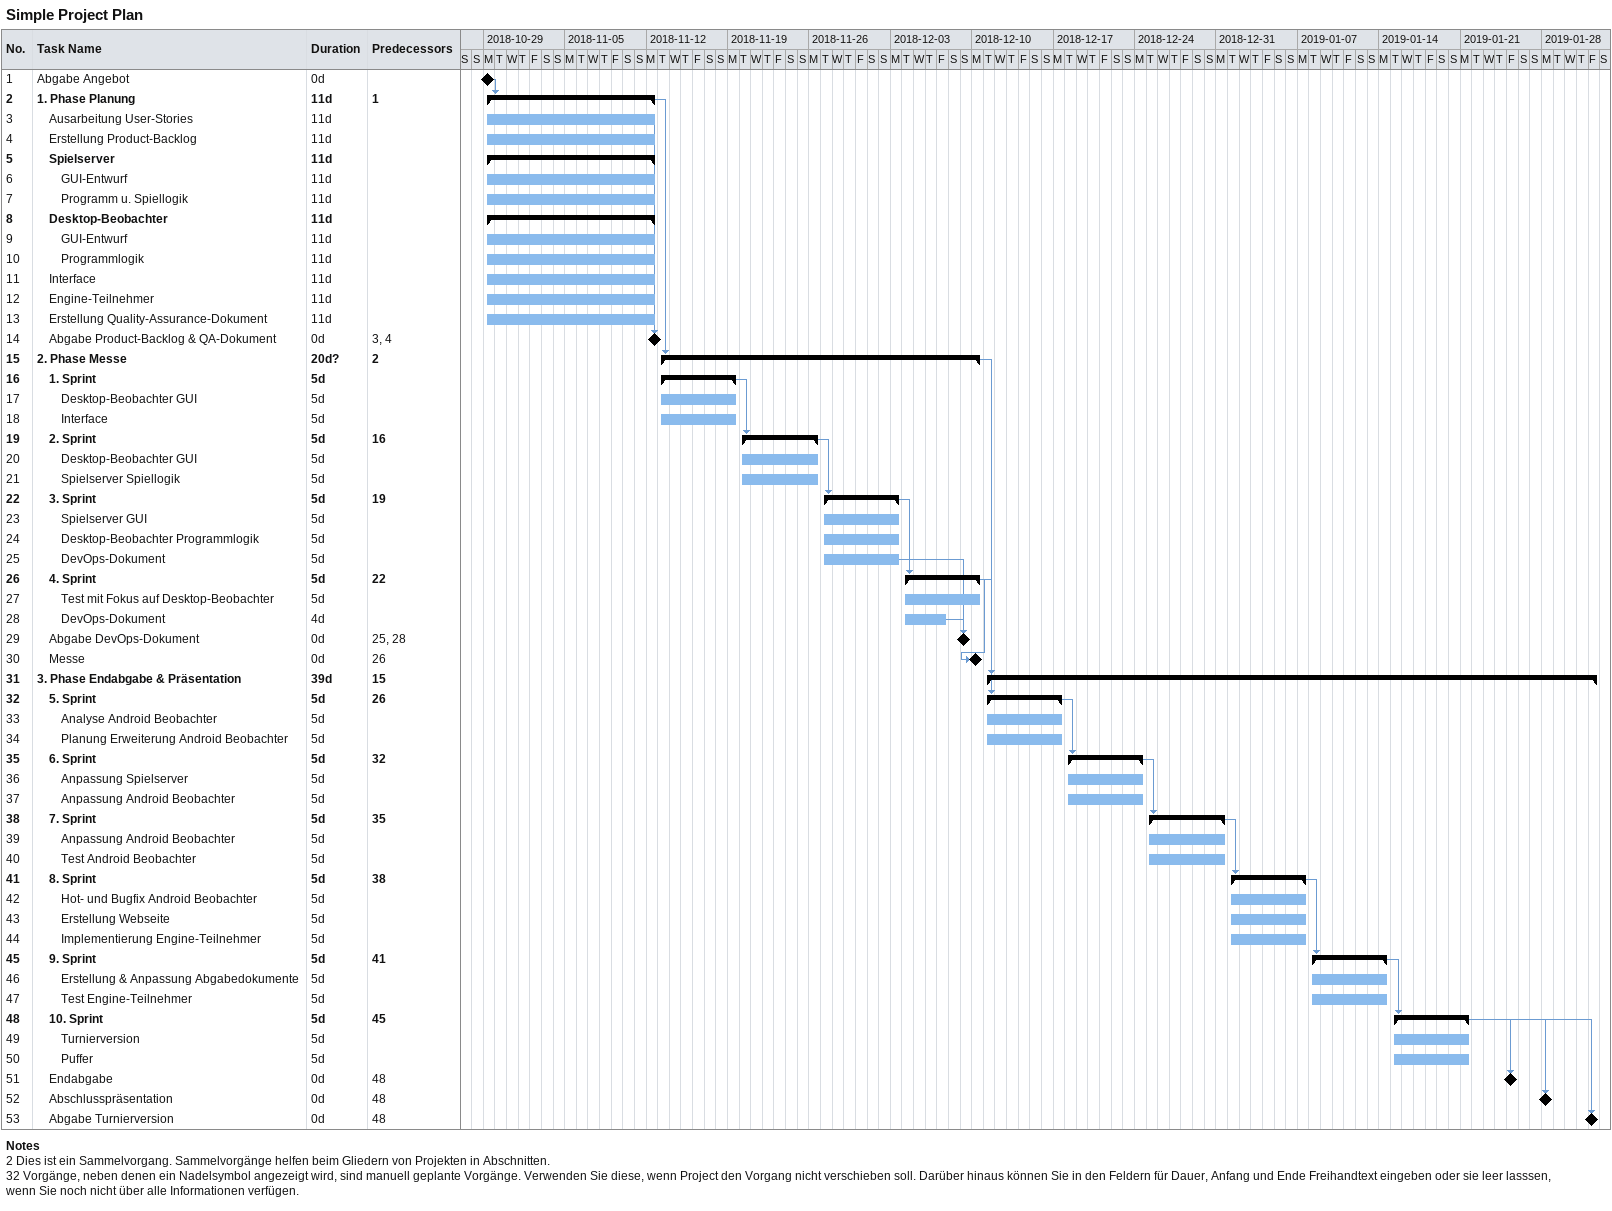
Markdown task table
Simple Project Plan

| ID | Level | Task | Duration | Start | Finish | Predecessors |
|---|---|---|---|---|---|---|
| 1 | 1 | Abgabe Angebot | 0d | 2018-10-29 | 2018-10-29 |  |
| 2 | 1 | **1. Phase Planung** | 11d | 2018-10-29 | 2018-11-12 | 1 |
| 3 | 2 | Ausarbeitung User-Stories | 11d | 2018-10-29 | 2018-11-12 |  |
| 4 | 2 | Erstellung Product-Backlog | 11d | 2018-10-29 | 2018-11-12 |  |
| 5 | 2 | **Spielserver** | 11d | 2018-10-29 | 2018-11-12 |  |
| 6 | 3 | GUI-Entwurf | 11d | 2018-10-29 | 2018-11-12 |  |
| 7 | 3 | Programm u. Spiellogik | 11d | 2018-10-29 | 2018-11-12 |  |
| 8 | 2 | **Desktop-Beobachter** | 11d | 2018-10-29 | 2018-11-12 |  |
| 9 | 3 | GUI-Entwurf | 11d | 2018-10-29 | 2018-11-12 |  |
| 10 | 3 | Programmlogik | 11d | 2018-10-29 | 2018-11-12 |  |
| 11 | 2 | Interface | 11d | 2018-10-29 | 2018-11-12 |  |
| 12 | 2 | Engine-Teilnehmer | 11d | 2018-10-29 | 2018-11-12 |  |
| 13 | 2 | Erstellung Quality-Assurance-Dokument | 11d | 2018-10-29 | 2018-11-12 |  |
| 14 | 2 | Abgabe Product-Backlog & QA-Dokument | 0d | 2018-11-12 | 2018-11-12 | 3, 4 |
| 15 | 1 | **2. Phase Messe** | 20d? | 2018-11-13 | 2018-12-10 | 2 |
| 16 | 2 | **1. Sprint** | 5d | 2018-11-13 | 2018-11-19 |  |
| 17 | 3 | Desktop-Beobachter GUI | 5d | 2018-11-13 | 2018-11-19 |  |
| 18 | 3 | Interface | 5d | 2018-11-13 | 2018-11-19 |  |
| 19 | 2 | **2. Sprint** | 5d | 2018-11-20 | 2018-11-26 | 16 |
| 20 | 3 | Desktop-Beobachter GUI | 5d | 2018-11-20 | 2018-11-26 |  |
| 21 | 3 | Spielserver Spiellogik | 5d | 2018-11-20 | 2018-11-26 |  |
| 22 | 2 | **3. Sprint** | 5d | 2018-11-27 | 2018-12-03 | 19 |
| 23 | 3 | Spielserver GUI | 5d | 2018-11-27 | 2018-12-03 |  |
| 24 | 3 | Desktop-Beobachter Programmlogik | 5d | 2018-11-27 | 2018-12-03 |  |
| 25 | 3 | DevOps-Dokument | 5d | 2018-11-27 | 2018-12-03 |  |
| 26 | 2 | **4. Sprint** | 5d | 2018-12-04 | 2018-12-10 | 22 |
| 27 | 3 | Test mit Fokus auf Desktop-Beobachter | 5d | 2018-12-04 | 2018-12-10 |  |
| 28 | 3 | DevOps-Dokument | 4d | 2018-12-04 | 2018-12-07 |  |
| 29 | 2 | Abgabe DevOps-Dokument | 0d | 2018-12-09 | 2018-12-09 | 25, 28 |
| 30 | 2 | Messe | 0d | 2018-12-10 | 2018-12-10 | 26 |
| 31 | 1 | **3. Phase Endabgabe & Präsentation** | 39d | 2018-12-11 | 2019-02-01 | 15 |
| 32 | 2 | **5. Sprint** | 5d | 2018-12-11 | 2018-12-17 | 26 |
| 33 | 3 | Analyse Android Beobachter | 5d | 2018-12-11 | 2018-12-17 |  |
| 34 | 3 | Planung Erweiterung Android Beobachter | 5d | 2018-12-11 | 2018-12-17 |  |
| 35 | 2 | **6. Sprint** | 5d | 2018-12-18 | 2018-12-24 | 32 |
| 36 | 3 | Anpassung Spielserver | 5d | 2018-12-18 | 2018-12-24 |  |
| 37 | 3 | Anpassung Android Beobachter | 5d | 2018-12-18 | 2018-12-24 |  |
| 38 | 2 | **7. Sprint** | 5d | 2018-12-25 | 2018-12-31 | 35 |
| 39 | 3 | Anpassung Android Beobachter | 5d | 2018-12-25 | 2018-12-31 |  |
| 40 | 3 | Test Android Beobachter | 5d | 2018-12-25 | 2018-12-31 |  |
| 41 | 2 | **8. Sprint** | 5d | 2019-01-01 | 2019-01-07 | 38 |
| 42 | 3 | Hot- und Bugfix Android Beobachter | 5d | 2019-01-01 | 2019-01-07 |  |
| 43 | 3 | Erstellung Webseite | 5d | 2019-01-01 | 2019-01-07 |  |
| 44 | 3 | Implementierung Engine-Teilnehmer | 5d | 2019-01-01 | 2019-01-07 |  |
| 45 | 2 | **9. Sprint** | 5d | 2019-01-08 | 2019-01-14 | 41 |
| 46 | 3 | Erstellung & Anpassung Abgabedokumente | 5d | 2019-01-08 | 2019-01-14 |  |
| 47 | 3 | Test Engine-Teilnehmer | 5d | 2019-01-08 | 2019-01-14 |  |
| 48 | 2 | **10. Sprint** | 5d | 2019-01-15 | 2019-01-21 | 45 |
| 49 | 3 | Turnierversion | 5d | 2019-01-15 | 2019-01-21 |  |
| 50 | 3 | Puffer | 5d | 2019-01-15 | 2019-01-21 |  |
| 51 | 2 | Endabgabe | 0d | 2019-01-25 | 2019-01-25 | 48 |
| 52 | 2 | Abschlusspräsentation | 0d | 2019-01-28 | 2019-01-28 | 48 |
| 53 | 2 | Abgabe Turnierversion | 0d | 2019-02-01 | 2019-02-01 | 48 |

Notes
- 2: Dies ist ein Sammelvorgang. Sammelvorgänge helfen beim Gliedern von Projekten in Abschnitten.
- 32: Vorgänge, neben denen ein Nadelsymbol angezeigt wird, sind manuell geplante Vorgänge. Verwenden Sie diese, wenn Project den Vorgang nicht verschieben soll. Darüber hinaus können Sie in den Feldern für Dauer, Anfang und Ende Freihandtext eingeben oder sie leer lasssen, wenn Sie noch nicht über alle Informationen verfügen.
